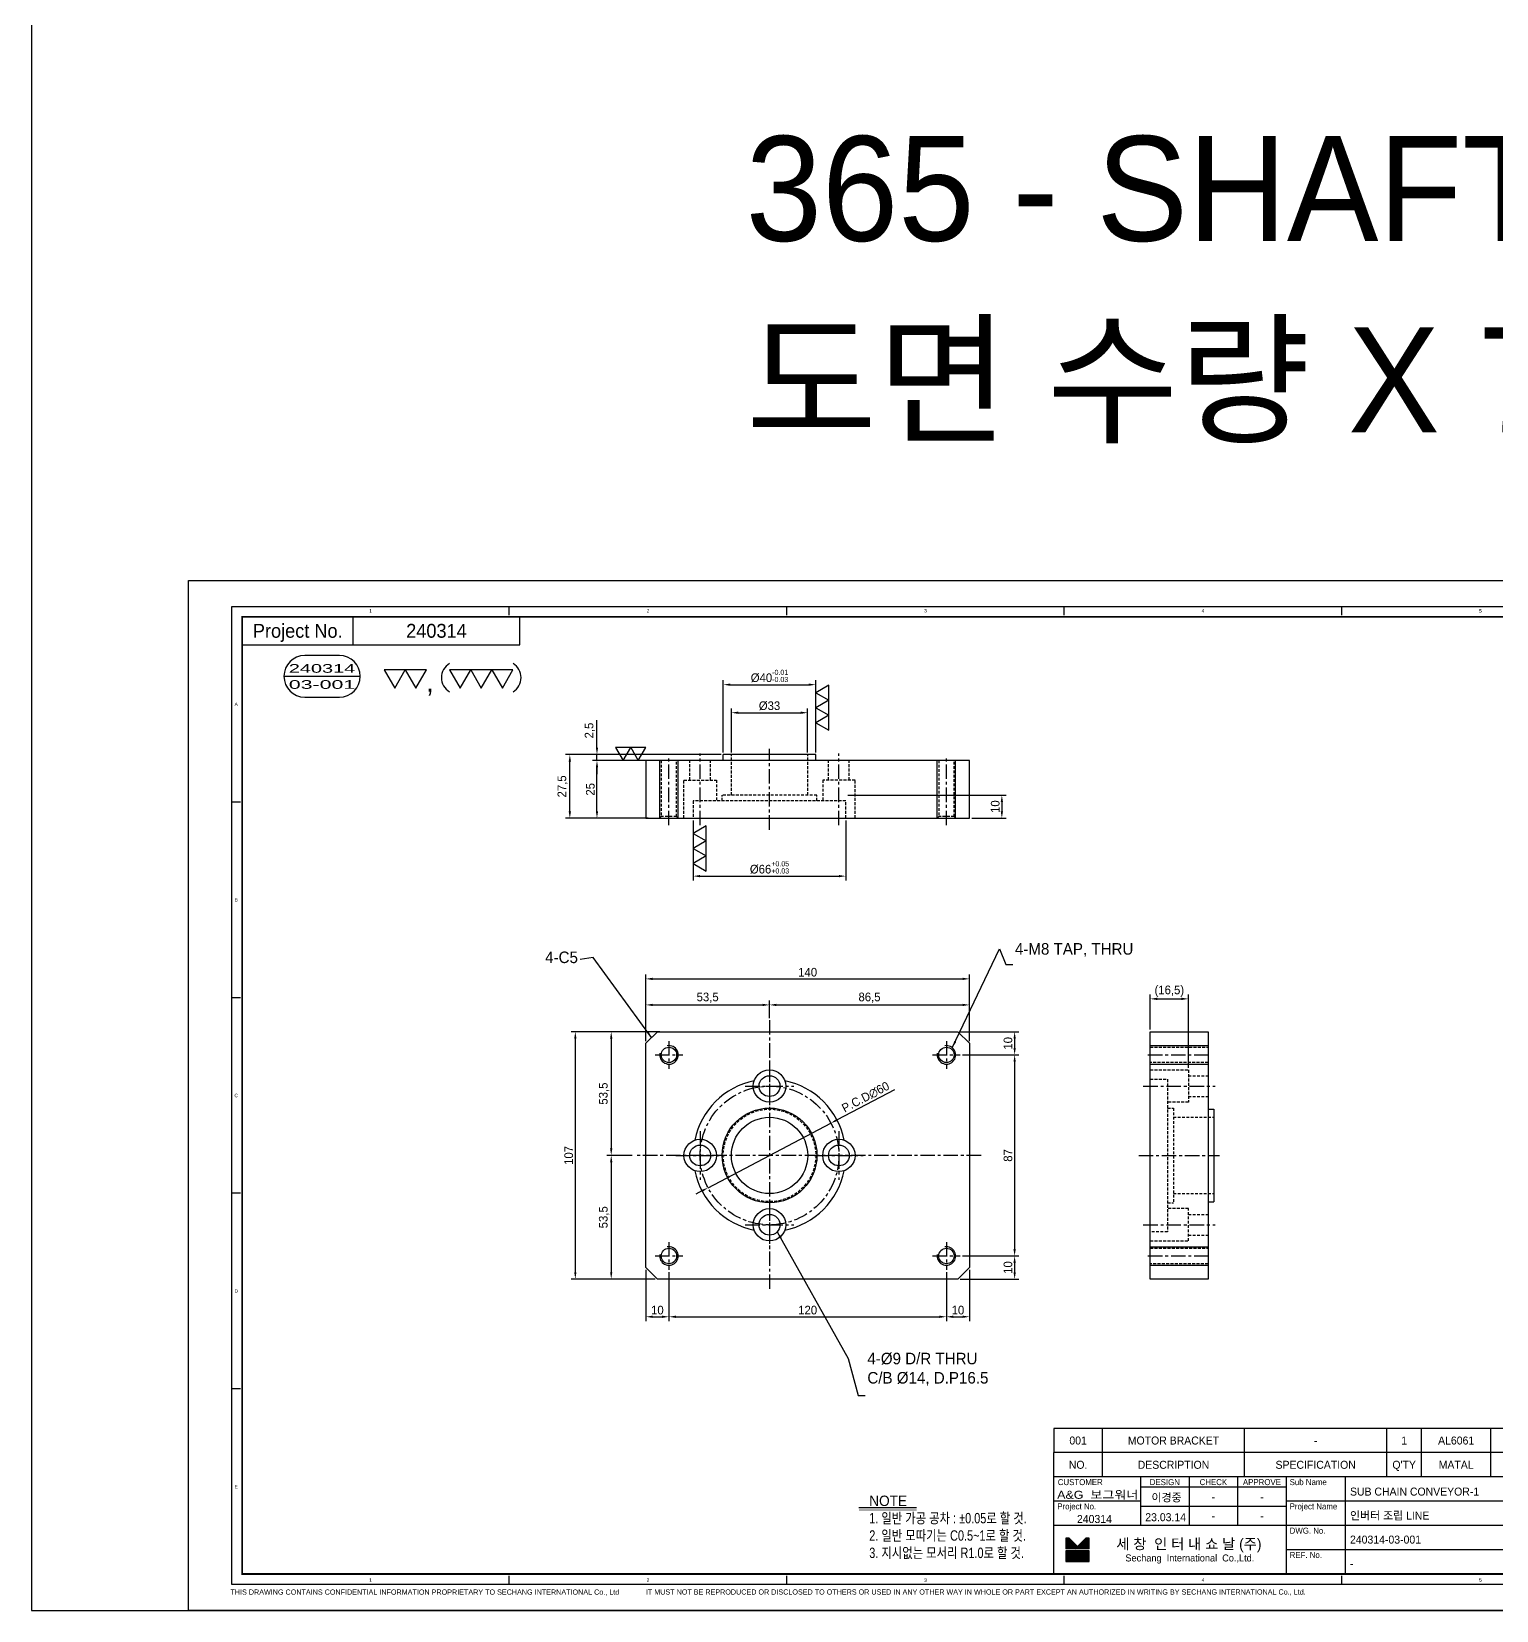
# Model space of a CAD drawing. Header units: inches. Extents: x 0 to 77285, y -118 to 40065.
# Drawn here: x 71277 to 71911, y 3988 to 4671 of the extents above; entities that cross this region are included whole.
import ezdxf
from ezdxf.enums import TextEntityAlignment as Align

# ---------------------------------------------------------------- set-up
doc = ezdxf.new("R2010")
doc.units = ezdxf.units.IN
doc.header["$LTSCALE"] = 5
doc.header["$MEASUREMENT"] = 0
for name, pattern in [('CENTER', [2, 1.25, -0.25, 0.25, -0.25]), ('HIDDEN', [0.375, 0.25, -0.125]), ('PHANTOM', [2.5, 1.25, -0.25, 0.25, -0.25, 0.25, -0.25])]:
    doc.linetypes.add(name, pattern=pattern)
for name, color, linetype in [('11', 1, 'CENTER'), ('22', 2, 'HIDDEN'), ('44', 4, 'Continuous'), ('55', 5, 'Continuous'), ('66', 6, 'PHANTOM'), ('77', 40, 'HIDDEN'), ('99', 181, 'Continuous'), ('A', 8, 'Continuous'), ('B', 123, 'Continuous'), ('D', 3, 'Continuous'), ('G', 231, 'Continuous'), ('T', 3, 'Continuous'), ('VV', 1, 'Continuous'), ('Y', 60, 'Continuous')]:
    doc.layers.add(name, color=color, linetype=linetype)
doc.layers.add('33', color=3, linetype='PHANTOM', lineweight=9)
doc.layers.add('88', color=35, linetype='Continuous', lineweight=5)
doc.styles.add('SCI', font='')
doc.styles.get('SCI').set_extended_font_data('Gulim')
doc.dimstyles.new('SCH', dxfattribs={"dimtxt": 2.5, "dimasz": 2, "dimexe": 1.25, "dimexo": 0.625, "dimtad": 1, "dimdec": 8, "dimtxsty": 'SCI', "dimcen": 2.5, "dimclrd": 4, "dimclre": 4, "dimclrt": 7, "dimadec": 8, "dimazin": 2, "dimtfac": 1, "dimtdec": 8, "dimtmove": 0, "dimatfit": 3, "dimfxl": 1, "dimarcsym": 0})

# ---------------------------------------------------------------- blocks, each defined once
blk = doc.blocks.new('J2')
for p, q in [((0, 2.25), (-2.6, 2.25)), ((-2.6, 2.25), (-1.3, 0)), ((-1.3, 0), (0, 2.25)), ((2.6, 2.25), (0, 2.25)), ((0, 2.25), (1.3, 0)), ((1.3, 0), (2.6, 2.25))]:
    blk.add_line(p, q)
blk = doc.blocks.new('J3')
for p, q in [((-3.9, 2.25), (-2.6, 0)), ((-1.3, 2.25), (-3.9, 2.25)), ((-2.6, 0), (-1.3, 2.25)), ((-1.3, 2.25), (0, 0)), ((1.3, 2.25), (-1.3, 2.25)), ((0, 0), (1.3, 2.25)), ((1.3, 2.25), (2.6, 0)), ((3.9, 2.25), (1.3, 2.25)), ((2.6, 0), (3.9, 2.25))]:
    blk.add_line(p, q)
blk = doc.blocks.new('A$C645fd8c3')
at = {"linetype": 'Continuous'}
h = blk.add_hatch(dxfattribs=at)
h.set_pattern_fill('ANSI31', color=5, scale=0.563055, style=0)
h.set_pattern_definition([(45, (-482.600826, -378.99261), (-0.04976753, 0.04976753), [])])
h.paths.add_polyline_path([(259.73, -279.27), (259.73, -276.17), (258.74, -276.17), (256.35, -278.56), (253.96, -276.17), (252.97, -276.17), (252.97, -279.27)])
h.paths.add_polyline_path([(252.97, -279.83), (252.97, -282.93), (259.73, -282.93), (259.73, -279.83)])
at = {"color": 2}
for p, q in [((12.5, -289.5), (12.5, -7.5)), ((12.5, -7.5), (412.5, -7.5)), ((92.5, -10), (92.5, -7.5)), ((172.5, -10), (172.5, -7.5)), ((252.5, -10), (252.5, -7.5)), ((332.5, -10), (332.5, -7.5)), ((412.5, -7.5), (412.5, -289.5)), ((15, -63.9), (12.5, -63.9)), ((412.5, -63.9), (410, -63.9)), ((15, -120.3), (12.5, -120.3)), ((412.5, -120.3), (410, -120.3)), ((15, -176.7), (12.5, -176.7)), ((412.5, -176.7), (410, -176.7)), ((15, -233.1), (12.5, -233.1)), ((412.5, -233.1), (410, -233.1)), ((412.5, -289.5), (12.5, -289.5)), ((92.5, -289.5), (92.5, -287)), ((172.5, -289.5), (172.5, -287)), ((252.5, -289.5), (252.5, -287)), ((332.5, -289.5), (332.5, -287))]:
    blk.add_line(p, q, dxfattribs=at)
at = {"color": 40}
for p, q in [((47.5, -18.5), (47.5, -10.5)), ((95.5, -18.5), (95.5, -10.5))]:
    blk.add_line(p, q, dxfattribs=at)
at = {"color": 7, "linetype": 'Continuous'}
blk.add_line((27.52, -27.62), (49.52, -27.62), dxfattribs=at)
for p, q in [((409.5, -244.5), (249.5, -244.5)), ((249.5, -244.5), (249.5, -251.5)), ((249.5, -286.5), (249.5, -251.5)), ((409.5, -251.5), (249.5, -251.5)), ((409.5, -258.5), (249.5, -258.5)), ((316.5, -258.5), (316.5, -286.5)), ((316.5, -261.5), (274.5, -261.5)), ((316.5, -267), (274.5, -267)), ((415.59, -275.4), (419.2, -275.4))]:
    blk.add_line(p, q)
at = {"color": 3}
for p, q in [((263.5, -251.5), (263.5, -244.5)), ((304.5, -251.5), (304.5, -244.5)), ((345.5, -251.5), (345.5, -244.5)), ((355.5, -251.5), (355.5, -244.5)), ((375.5, -251.5), (375.5, -244.5)), ((263.5, -258.5), (263.5, -251.5)), ((304.5, -258.5), (304.5, -251.5)), ((345.5, -258.5), (345.5, -251.5)), ((355.5, -258.5), (355.5, -251.5)), ((375.5, -258.5), (375.5, -251.5)), ((274.5, -258.5), (274.5, -272.5)), ((288.5, -258.5), (288.5, -272.5)), ((302.5, -258.5), (302.5, -272.5)), ((333.5, -258.5), (333.5, -286.5)), ((274.5, -265.5), (249.5, -265.5)), ((409.58, -265.5), (316.5, -265.5)), ((409.5, -272.5), (249.5, -272.5)), ((409.58, -279.5), (316.5, -279.5))]:
    blk.add_line(p, q, dxfattribs=at)
at = {"color": 5, "linetype": 'Continuous'}
for p, q in [((252.97, -276.17), (252.97, -279.27)), ((253.96, -276.17), (252.97, -276.17)), ((253.96, -276.17), (256.35, -278.56)), ((258.74, -276.17), (256.35, -278.56)), ((259.73, -276.17), (258.74, -276.17)), ((259.73, -279.27), (259.73, -276.17)), ((259.73, -279.27), (252.97, -279.27)), ((252.97, -279.83), (252.97, -282.93)), ((259.73, -279.83), (252.97, -279.83)), ((259.73, -282.93), (259.73, -279.83)), ((252.97, -282.93), (259.73, -282.93))]:
    blk.add_line(p, q, dxfattribs=at)
at = {"color": 40, "const_width": 0.5}
blk.add_lwpolyline([(15.5, -286.5), (15.5, -10.5), (409.5, -10.5), (409.5, -286.5)], close=True, dxfattribs=at)
at = {"color": 40}
blk.add_lwpolyline([(15.5, -18.5), (95.5, -18.5)], dxfattribs=at)
blk.add_lwpolyline([(33.52, -21.62, 1), (33.52, -33.62), (43.52, -33.62, 1), (43.52, -21.62)], format="xyb", close=True)
at = {"const_width": 0.257}
blk.add_lwpolyline([(193.31, -268.04), (209.91, -268.04)], dxfattribs=at)
at = {"color": 3}
blk.add_lwpolyline([(193.31, -267.35), (209.91, -267.35)], dxfattribs=at)
for centre, start, end in [((77.61, -27.99), 120, 240), ((91.22, -27.99), 300, 60)]:
    blk.add_arc(centre, 4.69, start, end)
at = {"layer": '11'}
blk.add_line((415.59, -276.4), (419.2, -276.4), dxfattribs=at)
at = {"layer": '22'}
blk.add_line((415.59, -277.4), (419.2, -277.4), dxfattribs=at)
at = {"layer": '33'}
blk.add_line((415.59, -278.4), (419.2, -278.4), dxfattribs=at)
at = {"layer": '44'}
blk.add_line((415.59, -279.4), (419.2, -279.4), dxfattribs=at)
at = {"layer": '55'}
blk.add_line((415.59, -280.4), (419.2, -280.4), dxfattribs=at)
at = {"layer": '66'}
blk.add_line((415.59, -281.4), (419.2, -281.4), dxfattribs=at)
at = {"layer": '77'}
blk.add_line((415.59, -282.4), (419.2, -282.4), dxfattribs=at)
at = {"layer": '88'}
blk.add_line((415.59, -283.4), (419.2, -283.4), dxfattribs=at)
at = {"layer": '99'}
blk.add_line((415.59, -284.4), (419.2, -284.4), dxfattribs=at)
at = {"layer": 'A'}
blk.add_line((415.59, -285.4), (419.2, -285.4), dxfattribs=at)
at = {"layer": 'B'}
blk.add_line((415.59, -286.4), (419.2, -286.4), dxfattribs=at)
at = {"layer": 'D'}
blk.add_line((415.59, -287.4), (419.2, -287.4), dxfattribs=at)
at = {"layer": 'Defpoints', "color": 1}
blk.add_lwpolyline([(0, -297), (0, 0), (420, 0), (420, -297)], close=True, dxfattribs=at)
at = {"layer": 'G'}
blk.add_line((415.59, -288.4), (419.2, -288.4), dxfattribs=at)
at = {"layer": 'T'}
for p, q in [((394.5, -272.5), (394.5, -286.5)), ((415.59, -289.4), (419.2, -289.4))]:
    blk.add_line(p, q, dxfattribs=at)
at = {"layer": 'VV'}
blk.add_line((415.59, -291.4), (419.2, -291.4), dxfattribs=at)
at = {"layer": 'Y'}
blk.add_line((415.59, -290.4), (419.2, -290.4), dxfattribs=at)
at = {"xscale": 2.34375, "yscale": 2.34375, "zscale": 2.34375}
for name, p in [('J2', (62.5, -31.03)), ('J3', (84.42, -31.03))]:
    blk.add_blockref(name, p, dxfattribs=at)
at = {"color": 2, "style": 'SCI'}
for s, p in [('1', (52.5, -8.75)), ('2', (132.5, -8.75)), ('3', (212.5, -8.75)), ('4', (292.5, -8.75)), ('5', (372.5, -8.75)), ('A', (13.75, -35.7)), ('A', (411.25, -35.7)), ('B', (13.75, -92.1)), ('B', (411.25, -92.1)), ('C', (13.75, -148.5)), ('C', (411.25, -148.5)), ('D', (13.75, -204.9)), ('D', (411.25, -204.9)), ('E', (13.75, -261.3)), ('E', (411.25, -261.3)), ('E', (411.25, -261.3)), ('1', (52.5, -288.25)), ('2', (132.5, -288.25)), ('3', (212.5, -288.25)), ('4', (292.5, -288.25)), ('5', (372.5, -288.25))]:
    blk.add_text(s, height=1, dxfattribs=at).set_placement(p, align=Align.MIDDLE_CENTER)
at = {"style": 'SCI'}
for s, height, p in [('Project No.', 4, (31.5, -14.5)), (',', 5.86, (69.61, -29.14)), ('NO.', 2.308, (256.5, -255)), ('DESCRIPTION', 2.3077, (284, -255)), ('SPECIFICATION', 2.3077, (325, -255)), ("Q'TY", 2.308, (350.5, -255)), ('MATAL', 2.308, (365.5, -255)), ('REMAPK', 2.308, (392.5, -255)), ('DESIGN', 1.731, (281.5, -260)), ('CHECK', 1.731, (295.5, -260)), ('APPROVE', 1.731, (309.5, -260)), ('이경중', 2.308, (282, -264.44)), ('-', 2.31, (295.5, -264.25)), ('-', 2.31, (309.5, -264.25)), ('세 창  인 터 내 쇼 날 (주)', 3.0296, (288.44, -277.82)), ('0', 0.6, (414.6, -275.37)), ('Sechang  International  Co.,Ltd.', 2.0198, (288.72, -281.87))]:
    blk.add_text(s, height=height, dxfattribs=at).set_placement(p, align=Align.MIDDLE_CENTER)
for s, height, p in [('CUSTOMER', 1.731, (250.65, -260)), ('Sub Name', 1.731, (317.5, -260)), ('Project No.', 1.7308, (250.5, -267)), ('Project Name', 1.7308, (317.5, -267)), ('DWG. No.', 1.731, (317.5, -274)), ('SCALE', 1.731, (395.5, -274)), ('REF. No.', 1.731, (317.5, -281)), ('REV.', 1.731, (395.5, -281))]:
    blk.add_text(s, height=height, dxfattribs=at).set_placement(p, align=Align.MIDDLE_LEFT)
at = {"color": 40, "style": 'SCI'}
for s, height, p in [('-', 2.31, (295.5, -269.75)), ('-', 2.31, (309.5, -269.75)), ('1/', 2.308, (400.15, -277.29))]:
    blk.add_text(s, height=height, dxfattribs=at).set_placement(p, align=Align.MIDDLE_CENTER)
at = {"color": 3, "linetype": 'Continuous', "style": 'SCI'}
for s, p in [('THIS DRAWING CONTAINS CONFIDENTIAL INFORMATION PROPRIETARY TO SECHANG INTERNATIONAL Co., Ltd  ', (12.11, -292.46)), ('IT MUST NOT BE REPRODUCED OR DISCLOSED TO OTHERS OR USED IN ANY OTHER WAY IN WHOLE OR PART EXCEPT AN AUTHORIZED IN WRITING BY SECHANG INTERNATIONAL Co., Ltd.', (131.88, -292.43))]:
    blk.add_text(s, height=1.5, dxfattribs=at).set_placement(p)
at = {"color": 2, "style": 'SCI'}
blk.add_text('A3', height=3, dxfattribs=at).set_placement((419.05, -296.11), align=Align.BOTTOM_RIGHT)
at = {"color": 40, "insert": (196.28, -263.89), "char_height": 3, "attachment_point": 1, "style": 'SCI'}
blk.add_mtext_dynamic_manual_height_columns('NOTE{\\W0.8;\\P1. 일반 가공 공차 : %%P0.05로 할 것.\\P2. 일반 모따기는 C0.5~1로 할 것.\\P3. 지시없는 모서리 R1.0로 할 것.}', width=205.982, gutter_width=1.29, heights=[0], dxfattribs=at)
at = {"layer": '11', "style": 'SCI'}
blk.add_text('11', height=0.6, dxfattribs=at).set_placement((414.6, -276.37), align=Align.MIDDLE_CENTER)
at = {"layer": '22', "style": 'SCI'}
blk.add_text('22', height=0.6, dxfattribs=at).set_placement((414.6, -277.37), align=Align.MIDDLE_CENTER)
at = {"layer": '33', "style": 'SCI'}
blk.add_text('33', height=0.6, dxfattribs=at).set_placement((414.6, -278.37), align=Align.MIDDLE_CENTER)
at = {"layer": '44', "style": 'SCI'}
blk.add_text('44', height=0.6, dxfattribs=at).set_placement((414.6, -279.37), align=Align.MIDDLE_CENTER)
at = {"layer": '55', "style": 'SCI'}
blk.add_text('55', height=0.6, dxfattribs=at).set_placement((414.6, -280.37), align=Align.MIDDLE_CENTER)
at = {"layer": '66', "style": 'SCI'}
blk.add_text('66', height=0.6, dxfattribs=at).set_placement((414.6, -281.37), align=Align.MIDDLE_CENTER)
at = {"layer": '77', "style": 'SCI'}
blk.add_text('77', height=0.6, dxfattribs=at).set_placement((414.6, -282.37), align=Align.MIDDLE_CENTER)
at = {"layer": '88', "style": 'SCI'}
blk.add_text('88', height=0.6, dxfattribs=at).set_placement((414.6, -283.37), align=Align.MIDDLE_CENTER)
at = {"layer": '99', "style": 'SCI'}
blk.add_text('99', height=0.6, dxfattribs=at).set_placement((414.6, -284.37), align=Align.MIDDLE_CENTER)
at = {"layer": 'A', "style": 'SCI'}
blk.add_text('A', height=0.6, dxfattribs=at).set_placement((414.6, -285.37), align=Align.MIDDLE_CENTER)
at = {"layer": 'B', "style": 'SCI'}
blk.add_text('B', height=0.6, dxfattribs=at).set_placement((414.6, -286.37), align=Align.MIDDLE_CENTER)
at = {"layer": 'D', "style": 'SCI'}
blk.add_text('D', height=0.6, dxfattribs=at).set_placement((414.6, -287.37), align=Align.MIDDLE_CENTER)
at = {"layer": 'G', "style": 'SCI'}
blk.add_text('G', height=0.6, dxfattribs=at).set_placement((414.6, -288.37), align=Align.MIDDLE_CENTER)
at = {"layer": 'T', "style": 'SCI'}
blk.add_text('T', height=0.6, dxfattribs=at).set_placement((414.6, -289.37), align=Align.MIDDLE_CENTER)
at = {"layer": 'VV', "style": 'SCI'}
blk.add_text('V', height=0.6, dxfattribs=at).set_placement((414.6, -291.37), align=Align.MIDDLE_CENTER)
at = {"layer": 'Y', "style": 'SCI'}
blk.add_text('Y', height=0.6, dxfattribs=at).set_placement((414.6, -290.37), align=Align.MIDDLE_CENTER)
blk = doc.blocks.new('A$C60B61E16')
for p, q in [((-53.5, 81.5), (-48.5, 86.5)), ((-48.5, 86.5), (48.5, 86.5)), ((48.5, 86.5), (53.5, 81.5)), ((-53.5, -48.5), (-53.5, 81.5)), ((53.5, 81.5), (53.5, -48.5)), ((-48.5, -53.5), (-53.5, -48.5)), ((48.5, -53.5), (-48.5, -53.5)), ((53.5, -48.5), (48.5, -53.5))]:
    blk.add_line(p, q)
for centre, radius in [((-43.5, 76.5), 3.32), ((43.5, 76.5), 3.32), ((0, 30), 7), ((0, 30), 4.5), ((0, 0), 20.5), ((0, 0), 16.5), ((-30, 0), 7), ((30, 0), 7), ((-30, 0), 4.5), ((30, 0), 4.5), ((0, -30), 7), ((0, -30), 4.5), ((-43.5, -43.5), 3.32), ((43.5, -43.5), 3.32)]:
    blk.add_circle(centre, radius)
for start, end in [(101.53636, 168.46364), (11.53636, 78.46364), (191.53636, 258.46364), (281.53636, 348.46364)]:
    blk.add_arc((0, 0), 33, start, end)
at = {"layer": '11'}
for p, q in [((0, 91.5), (0, -58.5)), ((-43.5, 70.5), (-43.5, 82.5)), ((43.5, 70.5), (43.5, 82.5)), ((-49.5, 76.5), (-37.5, 76.5)), ((37.5, 76.5), (49.5, 76.5)), ((0, 19.5), (0, 40.5)), ((-10.5, 30), (10.5, 30)), ((-30, -10.5), (-30, 10.5)), ((30, -10.5), (30, 10.5)), ((-58.5, 0), (58.5, 0)), ((-40.5, 0), (-19.5, 0)), ((19.5, 0), (40.5, 0)), ((0, -40.5), (0, -19.5)), ((-10.5, -30), (10.5, -30)), ((-43.5, -49.5), (-43.5, -37.5)), ((43.5, -49.5), (43.5, -37.5)), ((-49.5, -43.5), (-37.5, -43.5)), ((37.5, -43.5), (49.5, -43.5))]:
    blk.add_line(p, q, dxfattribs=at)
blk.add_circle((0, 0), 30, dxfattribs=at)
at = {"layer": '22'}
blk.add_circle((0, 0), 20, dxfattribs=at)
at = {"layer": 'T'}
for centre in [(-43.5, 76.5), (43.5, 76.5), (-43.5, -43.5), (43.5, -43.5)]:
    blk.add_arc(centre, 4, 260.00825, 189.9928, dxfattribs=at)
blk = doc.blocks.new('A$C0C0A28F9')
for p, q in [((-20.000023, 25), (-20.000023, 27.5)), ((-20.000023, 27.5), (19.999993, 27.5)), ((19.999993, 25), (19.999993, 27.5)), ((-53.5, 25), (53.5, 25)), ((-53.5, 0), (-53.5, 25)), ((53.5, 25), (53.5, 0)), ((53.5, 0), (-53.5, 0))]:
    blk.add_line(p, q)
at = {"layer": '11'}
for p, q in [((-30, -3), (-30, 28)), ((0, -5), (0, 30)), ((30, -3), (30, 28)), ((-43.5, -1), (-43.5, 26)), ((43.5, -1), (43.5, 26))]:
    blk.add_line(p, q, dxfattribs=at)
at = {"layer": '22'}
for p, q in [((-16.5, 10), (-16.5, 27.5)), ((16.5, 10), (16.5, 27.5)), ((-46.8235, 0), (-46.8235, 25)), ((-40.1765, 25), (-40.1765, 0)), ((-34.5, 16.5), (-34.5, 25)), ((-25.5, 16.5), (-25.5, 25)), ((25.5, 16.5), (25.5, 25)), ((34.5, 16.5), (34.5, 25)), ((40.1765, 0), (40.1765, 25)), ((46.8235, 25), (46.8235, 0)), ((-37, 0), (-37, 16.5)), ((-37, 16.5), (-23, 16.5)), ((-23, 16.5), (-23, 7.5)), ((37, 16.5), (23, 16.5)), ((23, 16.5), (23, 7.5)), ((37, 0), (37, 16.5)), ((-33, 0), (-33, 7.5)), ((-33, 7.5), (33, 7.5)), ((-20.5, 7.5), (-20.5, 10)), ((-20.5, 10), (20.5, 10)), ((20.5, 7.5), (20.5, 10)), ((33, 7.5), (33, 0))]:
    blk.add_line(p, q, dxfattribs=at)
at = {"layer": 'T'}
for p, q in [((-47.5, 0), (-47.5, 25)), ((-39.5, 0), (-39.5, 25)), ((39.5, 0), (39.5, 25)), ((47.5, 0), (47.5, 25))]:
    blk.add_line(p, q, dxfattribs=at)
blk = doc.blocks.new('*D1279')
at = {"color": 4, "lineweight": -2, "transparency": 16777216}
for p, q in [((71542.72, 4234.28), (71542.72, 4263.09)), ((71682.72, 4234.28), (71682.72, 4263.09)), ((71545.72, 4261.21), (71679.72, 4261.21))]:
    blk.add_line(p, q, dxfattribs=at)
at = {"color": 4, "transparency": 16777216}
for points in [[(71545.72, 4261.71), (71545.72, 4260.71), (71542.72, 4261.21)], [(71679.72, 4261.71), (71679.72, 4260.71), (71682.72, 4261.21)]]:
    blk.add_solid(points, dxfattribs=at)
at = {"layer": 'Defpoints', "color": 0, "transparency": 16777216}
for p in [(71682.72, 4261.21), (71542.72, 4233.34), (71682.72, 4233.34)]:
    blk.add_point(p, dxfattribs=at)
at = {"color": 7, "transparency": 16777216, "insert": (71612.72, 4264.08), "char_height": 3.75, "attachment_point": 5, "style": 'SCI'}
blk.add_mtext('140', dxfattribs=at)
blk = doc.blocks.new('*D1280')
at = {"color": 4, "lineweight": -2, "transparency": 16777216}
for p, q in [((71542.72, 4234.28), (71542.72, 4251.83)), ((71545.72, 4249.95), (71593.22, 4249.95)), ((71596.22, 4244.28), (71596.22, 4251.83))]:
    blk.add_line(p, q, dxfattribs=at)
at = {"color": 4, "transparency": 16777216}
for points in [[(71545.72, 4250.45), (71545.72, 4249.45), (71542.72, 4249.95)], [(71593.22, 4250.45), (71593.22, 4249.45), (71596.22, 4249.95)]]:
    blk.add_solid(points, dxfattribs=at)
at = {"layer": 'Defpoints', "color": 0, "transparency": 16777216}
for p in [(71596.22, 4249.95), (71596.22, 4243.34), (71542.72, 4233.34)]:
    blk.add_point(p, dxfattribs=at)
at = {"color": 7, "transparency": 16777216, "insert": (71569.47, 4253.05), "char_height": 3.75, "attachment_point": 5, "style": 'SCI'}
blk.add_mtext('53,5', dxfattribs=at)
blk = doc.blocks.new('*D1281')
at = {"color": 4, "lineweight": -2, "transparency": 16777216}
for p, q in [((71596.22, 4244.28), (71596.22, 4251.83)), ((71599.22, 4249.95), (71679.72, 4249.95)), ((71682.72, 4234.28), (71682.72, 4251.83))]:
    blk.add_line(p, q, dxfattribs=at)
at = {"color": 4, "transparency": 16777216}
for points in [[(71599.22, 4250.45), (71599.22, 4249.45), (71596.22, 4249.95)], [(71679.72, 4250.45), (71679.72, 4249.45), (71682.72, 4249.95)]]:
    blk.add_solid(points, dxfattribs=at)
at = {"layer": 'Defpoints', "color": 0, "transparency": 16777216}
for p in [(71682.72, 4249.95), (71596.22, 4243.34), (71682.72, 4233.34)]:
    blk.add_point(p, dxfattribs=at)
at = {"color": 7, "transparency": 16777216, "insert": (71639.47, 4253.05), "char_height": 3.75, "attachment_point": 5, "style": 'SCI'}
blk.add_mtext('86,5', dxfattribs=at)
blk = doc.blocks.new('*D1282')
at = {"color": 4, "lineweight": -2, "transparency": 16777216}
for p, q in [((71546.78, 4238.34), (71525.88, 4238.34)), ((71527.76, 4235.34), (71527.76, 4187.84)), ((71536.78, 4184.84), (71525.88, 4184.84))]:
    blk.add_line(p, q, dxfattribs=at)
at = {"color": 4, "transparency": 16777216}
for points in [[(71527.26, 4235.34), (71528.26, 4235.34), (71527.76, 4238.34)], [(71527.26, 4187.84), (71528.26, 4187.84), (71527.76, 4184.84)]]:
    blk.add_solid(points, dxfattribs=at)
at = {"layer": 'Defpoints', "color": 0, "transparency": 16777216}
for p in [(71547.72, 4238.34), (71527.76, 4184.84), (71537.72, 4184.84)]:
    blk.add_point(p, dxfattribs=at)
at = {"color": 7, "transparency": 16777216, "insert": (71524.67, 4211.59), "char_height": 3.75, "attachment_point": 5, "rotation": 90, "style": 'SCI'}
blk.add_mtext('53,5', dxfattribs=at)
blk = doc.blocks.new('*D1283')
at = {"color": 4, "lineweight": -2, "transparency": 16777216}
for p, q in [((71536.78, 4184.84), (71525.88, 4184.84)), ((71527.76, 4181.84), (71527.76, 4134.34)), ((71546.78, 4131.34), (71525.88, 4131.34))]:
    blk.add_line(p, q, dxfattribs=at)
at = {"color": 4, "transparency": 16777216}
for points in [[(71527.26, 4181.84), (71528.26, 4181.84), (71527.76, 4184.84)], [(71527.26, 4134.34), (71528.26, 4134.34), (71527.76, 4131.34)]]:
    blk.add_solid(points, dxfattribs=at)
at = {"layer": 'Defpoints', "color": 0, "transparency": 16777216}
for p in [(71537.72, 4184.84), (71527.76, 4131.34), (71547.72, 4131.34)]:
    blk.add_point(p, dxfattribs=at)
at = {"color": 7, "transparency": 16777216, "insert": (71524.67, 4158.09), "char_height": 3.75, "attachment_point": 5, "rotation": 90, "style": 'SCI'}
blk.add_mtext('53,5', dxfattribs=at)
blk = doc.blocks.new('*D1284')
at = {"color": 4, "lineweight": -2, "transparency": 16777216}
for p, q in [((71548.78, 4238.34), (71510.37, 4238.34)), ((71512.24, 4235.34), (71512.24, 4134.34)), ((71546.78, 4131.34), (71510.37, 4131.34))]:
    blk.add_line(p, q, dxfattribs=at)
at = {"color": 4, "transparency": 16777216}
for points in [[(71511.74, 4235.34), (71512.74, 4235.34), (71512.24, 4238.34)], [(71511.74, 4134.34), (71512.74, 4134.34), (71512.24, 4131.34)]]:
    blk.add_solid(points, dxfattribs=at)
at = {"layer": 'Defpoints', "color": 0, "transparency": 16777216}
for p in [(71549.72, 4238.34), (71512.24, 4131.34), (71547.72, 4131.34)]:
    blk.add_point(p, dxfattribs=at)
at = {"color": 7, "transparency": 16777216, "insert": (71509.38, 4184.84), "char_height": 3.75, "attachment_point": 5, "rotation": 90, "style": 'SCI'}
blk.add_mtext('107', dxfattribs=at)
blk = doc.blocks.new('*D1285')
at = {"color": 4, "lineweight": -2, "transparency": 16777216}
for p, q in [((71678.66, 4238.34), (71704.1, 4238.34)), ((71702.23, 4235.34), (71702.23, 4231.34)), ((71679.66, 4228.34), (71704.1, 4228.34))]:
    blk.add_line(p, q, dxfattribs=at)
at = {"color": 4, "transparency": 16777216}
for points in [[(71701.73, 4235.34), (71702.73, 4235.34), (71702.23, 4238.34)], [(71701.73, 4231.34), (71702.73, 4231.34), (71702.23, 4228.34)]]:
    blk.add_solid(points, dxfattribs=at)
at = {"layer": 'Defpoints', "color": 0, "transparency": 16777216}
for p in [(71677.72, 4238.34), (71678.72, 4228.34), (71702.23, 4228.34)]:
    blk.add_point(p, dxfattribs=at)
at = {"color": 7, "transparency": 16777216, "insert": (71699.36, 4233.34), "char_height": 3.75, "attachment_point": 5, "rotation": 90, "style": 'SCI'}
blk.add_mtext('10', dxfattribs=at)
blk = doc.blocks.new('*D1286')
at = {"color": 4, "lineweight": -2, "transparency": 16777216}
for p, q in [((71679.66, 4228.34), (71704.1, 4228.34)), ((71702.23, 4225.34), (71702.23, 4144.34)), ((71679.66, 4141.34), (71704.1, 4141.34))]:
    blk.add_line(p, q, dxfattribs=at)
at = {"color": 4, "transparency": 16777216}
for points in [[(71701.73, 4225.34), (71702.73, 4225.34), (71702.23, 4228.34)], [(71701.73, 4144.34), (71702.73, 4144.34), (71702.23, 4141.34)]]:
    blk.add_solid(points, dxfattribs=at)
at = {"layer": 'Defpoints', "color": 0, "transparency": 16777216}
for p in [(71678.72, 4228.34), (71678.72, 4141.34), (71702.23, 4141.34)]:
    blk.add_point(p, dxfattribs=at)
at = {"color": 7, "transparency": 16777216, "insert": (71699.36, 4184.84), "char_height": 3.75, "attachment_point": 5, "rotation": 90, "style": 'SCI'}
blk.add_mtext('87', dxfattribs=at)
blk = doc.blocks.new('*D1287')
at = {"color": 4, "lineweight": -2, "transparency": 16777216}
for p, q in [((71679.66, 4141.34), (71704.1, 4141.34)), ((71702.23, 4138.34), (71702.23, 4134.34)), ((71678.66, 4131.34), (71704.1, 4131.34))]:
    blk.add_line(p, q, dxfattribs=at)
at = {"color": 4, "transparency": 16777216}
for points in [[(71701.73, 4138.34), (71702.73, 4138.34), (71702.23, 4141.34)], [(71701.73, 4134.34), (71702.73, 4134.34), (71702.23, 4131.34)]]:
    blk.add_solid(points, dxfattribs=at)
at = {"layer": 'Defpoints', "color": 0, "transparency": 16777216}
for p in [(71678.72, 4141.34), (71677.72, 4131.34), (71702.23, 4131.34)]:
    blk.add_point(p, dxfattribs=at)
at = {"color": 7, "transparency": 16777216, "insert": (71699.36, 4136.34), "char_height": 3.75, "attachment_point": 5, "rotation": 90, "style": 'SCI'}
blk.add_mtext('10', dxfattribs=at)
blk = doc.blocks.new('*D1288')
at = {"color": 4, "lineweight": -2, "transparency": 16777216}
for p, q in [((71542.72, 4135.4), (71542.72, 4113.18)), ((71552.72, 4134.4), (71552.72, 4113.18)), ((71545.72, 4115.05), (71549.72, 4115.05))]:
    blk.add_line(p, q, dxfattribs=at)
at = {"color": 4, "transparency": 16777216}
for points in [[(71545.72, 4115.55), (71545.72, 4114.55), (71542.72, 4115.05)], [(71549.72, 4115.55), (71549.72, 4114.55), (71552.72, 4115.05)]]:
    blk.add_solid(points, dxfattribs=at)
at = {"layer": 'Defpoints', "color": 0, "transparency": 16777216}
for p in [(71542.72, 4136.34), (71552.72, 4135.34), (71552.72, 4115.05)]:
    blk.add_point(p, dxfattribs=at)
at = {"color": 7, "transparency": 16777216, "insert": (71547.72, 4117.92), "char_height": 3.75, "attachment_point": 5, "style": 'SCI'}
blk.add_mtext('10', dxfattribs=at)
blk = doc.blocks.new('*D1289')
at = {"color": 4, "lineweight": -2, "transparency": 16777216}
for p, q in [((71552.72, 4134.4), (71552.72, 4113.18)), ((71672.72, 4134.4), (71672.72, 4113.18)), ((71555.72, 4115.05), (71669.72, 4115.05))]:
    blk.add_line(p, q, dxfattribs=at)
at = {"color": 4, "transparency": 16777216}
for points in [[(71555.72, 4115.55), (71555.72, 4114.55), (71552.72, 4115.05)], [(71669.72, 4115.55), (71669.72, 4114.55), (71672.72, 4115.05)]]:
    blk.add_solid(points, dxfattribs=at)
at = {"layer": 'Defpoints', "color": 0, "transparency": 16777216}
for p in [(71552.72, 4135.34), (71672.72, 4135.34), (71672.72, 4115.05)]:
    blk.add_point(p, dxfattribs=at)
at = {"color": 7, "transparency": 16777216, "insert": (71612.72, 4117.92), "char_height": 3.75, "attachment_point": 5, "style": 'SCI'}
blk.add_mtext('120', dxfattribs=at)
blk = doc.blocks.new('*D1290')
at = {"color": 4, "lineweight": -2, "transparency": 16777216}
for p, q in [((71672.72, 4134.4), (71672.72, 4113.18)), ((71682.72, 4135.4), (71682.72, 4113.18)), ((71675.72, 4115.05), (71679.72, 4115.05))]:
    blk.add_line(p, q, dxfattribs=at)
at = {"color": 4, "transparency": 16777216}
for points in [[(71675.72, 4115.55), (71675.72, 4114.55), (71672.72, 4115.05)], [(71679.72, 4115.55), (71679.72, 4114.55), (71682.72, 4115.05)]]:
    blk.add_solid(points, dxfattribs=at)
at = {"layer": 'Defpoints', "color": 0, "transparency": 16777216}
for p in [(71672.72, 4135.34), (71682.72, 4136.34), (71682.72, 4115.05)]:
    blk.add_point(p, dxfattribs=at)
at = {"color": 7, "transparency": 16777216, "insert": (71677.72, 4117.92), "char_height": 3.75, "attachment_point": 5, "style": 'SCI'}
blk.add_mtext('10', dxfattribs=at)
blk = doc.blocks.new('*D1291')
at = {"color": 4, "lineweight": -2, "transparency": 16777216}
for p, q in [((71650.24, 4213.26), (71625.43, 4200.21)), ((71569.67, 4170.87), (71622.77, 4198.81)), ((71567.02, 4169.47), (71564.36, 4168.08))]:
    blk.add_line(p, q, dxfattribs=at)
at = {"color": 4, "transparency": 16777216}
for points in [[(71625.19, 4200.65), (71625.66, 4199.76), (71622.77, 4198.81)], [(71566.79, 4169.91), (71567.25, 4169.03), (71569.67, 4170.87)]]:
    blk.add_solid(points, dxfattribs=at)
at = {"layer": 'Defpoints', "color": 0, "transparency": 16777216}
for p in [(71622.77, 4198.81), (71569.67, 4170.87)]:
    blk.add_point(p, dxfattribs=at)
at = {"color": 7, "transparency": 16777216, "insert": (71637.78, 4210.05), "char_height": 3.75, "attachment_point": 5, "rotation": 27.75331, "style": 'SCI'}
blk.add_mtext('P.C.D∅60', dxfattribs=at)
blk = doc.blocks.new('A$C70B051DC')
for p, q in [((0, 20.000022), (2.5, 20.000022)), ((2.5, 20.000022), (2.5, -19.999993)), ((0, -19.999993), (2.5, -19.999993))]:
    blk.add_line(p, q)
blk.add_lwpolyline([(-25, 86.5), (0, 86.5), (0, -53.5), (-25, -53.5)], close=True)
at = {"layer": '11'}
for p, q in [((-28, 76.5), (1, 76.5)), ((-28, 30), (3, 30)), ((-30, 0), (5, 0)), ((-28, -30), (3, -30)), ((-28, -43.5), (1, -43.5))]:
    blk.add_line(p, q, dxfattribs=at)
at = {"layer": '22'}
for p, q in [((-24.3235, 79.8235), (-25, 80.5)), ((-24.3235, 79.8235), (0, 79.8235)), ((-24.3235, 79.8235), (-24.3235, 73.1765)), ((-25, 72.5), (-24.3235, 73.1765)), ((0, 73.1765), (-24.3235, 73.1765)), ((-25, 37), (-8.5, 37)), ((-8.5, 37), (-8.5, 23)), ((-8.5, 34.5), (0, 34.5)), ((-25, 33), (-17.5, 33)), ((-17.5, 33), (-17.5, -33)), ((-8.5, 23), (-17.5, 23)), ((-17.5, 20.5), (-15, 20.5)), ((-15, 20.5), (-15, -20.5)), ((-8.5, 25.5), (0, 25.5)), ((-15, 16.5), (2.5, 16.5)), ((-15, -16.5), (2.5, -16.5)), ((-17.5, -20.5), (-15, -20.5)), ((-8.5, -23), (-17.5, -23)), ((-8.5, -37), (-8.5, -23)), ((-8.5, -25.5), (0, -25.5)), ((-17.5, -33), (-25, -33)), ((-25, -37), (-8.5, -37)), ((-24.3235, -40.1765), (-25, -39.5)), ((-24.3235, -40.1765), (0, -40.1765)), ((-24.3235, -40.1765), (-24.3235, -46.8235)), ((-8.5, -34.5), (0, -34.5)), ((-25, -47.5), (-24.3235, -46.8235)), ((0, -46.8235), (-24.3235, -46.8235))]:
    blk.add_line(p, q, dxfattribs=at)
at = {"layer": 'T'}
for p, q in [((-25, 80.5), (0, 80.5)), ((-25, 72.5), (0, 72.5)), ((-25, -39.5), (0, -39.5)), ((-25, -47.5), (0, -47.5))]:
    blk.add_line(p, q, dxfattribs=at)
blk = doc.blocks.new('*D1292')
at = {"color": 4, "lineweight": -2, "transparency": 16777216}
for p, q in [((71563.22, 4329.79), (71563.22, 4303.79)), ((71629.22, 4329.79), (71629.22, 4303.79)), ((71566.22, 4305.66), (71626.22, 4305.66))]:
    blk.add_line(p, q, dxfattribs=at)
at = {"color": 4, "transparency": 16777216}
for points in [[(71566.22, 4306.16), (71566.22, 4305.16), (71563.22, 4305.66)], [(71626.22, 4306.16), (71626.22, 4305.16), (71629.22, 4305.66)]]:
    blk.add_solid(points, dxfattribs=at)
at = {"layer": 'Defpoints', "color": 0, "transparency": 16777216}
for p in [(71563.22, 4330.72), (71629.22, 4330.72), (71629.22, 4305.66)]:
    blk.add_point(p, dxfattribs=at)
at = {"color": 7, "transparency": 16777216, "insert": (71596.22, 4309.38), "char_height": 3.75, "attachment_point": 5, "style": 'SCI'}
blk.add_mtext('%%c66{\\H0.59x;\\S+0.05^ +0.03;}', dxfattribs=at)
blk = doc.blocks.new('*D1293')
at = {"color": 4, "lineweight": -2, "transparency": 16777216}
for p, q in [((71579.72, 4359.16), (71579.72, 4378.23)), ((71612.72, 4359.16), (71612.72, 4378.23)), ((71582.72, 4376.35), (71609.72, 4376.35))]:
    blk.add_line(p, q, dxfattribs=at)
at = {"color": 4, "transparency": 16777216}
for points in [[(71582.72, 4376.85), (71582.72, 4375.85), (71579.72, 4376.35)], [(71609.72, 4376.85), (71609.72, 4375.85), (71612.72, 4376.35)]]:
    blk.add_solid(points, dxfattribs=at)
at = {"layer": 'Defpoints', "color": 0, "transparency": 16777216}
for p in [(71612.72, 4376.35), (71579.72, 4358.22), (71612.72, 4358.22)]:
    blk.add_point(p, dxfattribs=at)
at = {"color": 7, "transparency": 16777216, "insert": (71596.22, 4379.31), "char_height": 3.75, "attachment_point": 5, "style": 'SCI'}
blk.add_mtext('%%c33', dxfattribs=at)
blk = doc.blocks.new('*D1294')
at = {"color": 4, "lineweight": -2, "transparency": 16777216}
for p, q in [((71576.22, 4359.16), (71576.22, 4390.36)), ((71579.22, 4388.48), (71613.22, 4388.48)), ((71616.22, 4359.16), (71616.22, 4390.36))]:
    blk.add_line(p, q, dxfattribs=at)
at = {"color": 4, "transparency": 16777216}
for points in [[(71579.22, 4388.98), (71579.22, 4387.98), (71576.22, 4388.48)], [(71613.22, 4388.98), (71613.22, 4387.98), (71616.22, 4388.48)]]:
    blk.add_solid(points, dxfattribs=at)
at = {"layer": 'Defpoints', "color": 0, "transparency": 16777216}
for p in [(71616.22, 4388.48), (71576.22, 4358.22), (71616.22, 4358.22)]:
    blk.add_point(p, dxfattribs=at)
at = {"color": 7, "transparency": 16777216, "insert": (71596.22, 4392.2), "char_height": 3.75, "attachment_point": 5, "style": 'SCI'}
blk.add_mtext('%%c40{\\H0.59x;\\S-0.01^ -0.03;}', dxfattribs=at)
blk = doc.blocks.new('*D1295')
at = {"color": 4, "lineweight": -2, "transparency": 16777216}
for p, q in [((71543.78, 4355.72), (71519.73, 4355.72)), ((71521.6, 4333.72), (71521.6, 4352.72)), ((71543.78, 4330.72), (71519.73, 4330.72))]:
    blk.add_line(p, q, dxfattribs=at)
at = {"color": 4, "transparency": 16777216}
for points in [[(71521.1, 4352.72), (71522.1, 4352.72), (71521.6, 4355.72)], [(71521.1, 4333.72), (71522.1, 4333.72), (71521.6, 4330.72)]]:
    blk.add_solid(points, dxfattribs=at)
at = {"layer": 'Defpoints', "color": 0, "transparency": 16777216}
for p in [(71521.6, 4355.72), (71544.72, 4355.72), (71544.72, 4330.72)]:
    blk.add_point(p, dxfattribs=at)
at = {"color": 7, "transparency": 16777216, "insert": (71518.74, 4343.22), "char_height": 3.75, "attachment_point": 5, "rotation": 90, "style": 'SCI'}
blk.add_mtext('25', dxfattribs=at)
blk = doc.blocks.new('*D1296')
at = {"color": 4, "lineweight": -2, "transparency": 16777216}
for p, q in [((71521.6, 4361.22), (71521.6, 4373.06)), ((71575.28, 4358.22), (71519.73, 4358.22)), ((71521.6, 4355.72), (71521.6, 4358.22)), ((71543.78, 4355.72), (71519.73, 4355.72)), ((71521.6, 4352.72), (71521.6, 4349.72))]:
    blk.add_line(p, q, dxfattribs=at)
at = {"color": 4, "transparency": 16777216}
for points in [[(71521.1, 4361.22), (71522.1, 4361.22), (71521.6, 4358.22)], [(71521.1, 4352.72), (71522.1, 4352.72), (71521.6, 4355.72)]]:
    blk.add_solid(points, dxfattribs=at)
at = {"layer": 'Defpoints', "color": 0, "transparency": 16777216}
for p in [(71521.6, 4358.22), (71576.22, 4358.22), (71544.72, 4355.72)]:
    blk.add_point(p, dxfattribs=at)
at = {"color": 7, "transparency": 16777216, "insert": (71518.51, 4368.64), "char_height": 3.75, "attachment_point": 5, "rotation": 90, "style": 'SCI'}
blk.add_mtext('2,5', dxfattribs=at)
blk = doc.blocks.new('*D1297')
at = {"color": 4, "lineweight": -2, "transparency": 16777216}
for p, q in [((71575.28, 4358.22), (71507.99, 4358.22)), ((71509.86, 4333.72), (71509.86, 4355.22)), ((71543.78, 4330.72), (71507.99, 4330.72))]:
    blk.add_line(p, q, dxfattribs=at)
at = {"color": 4, "transparency": 16777216}
for points in [[(71509.36, 4355.22), (71510.36, 4355.22), (71509.86, 4358.22)], [(71509.36, 4333.72), (71510.36, 4333.72), (71509.86, 4330.72)]]:
    blk.add_solid(points, dxfattribs=at)
at = {"layer": 'Defpoints', "color": 0, "transparency": 16777216}
for p in [(71509.86, 4358.22), (71576.22, 4358.22), (71544.72, 4330.72)]:
    blk.add_point(p, dxfattribs=at)
at = {"color": 7, "transparency": 16777216, "insert": (71506.77, 4344.47), "char_height": 3.75, "attachment_point": 5, "rotation": 90, "style": 'SCI'}
blk.add_mtext('27,5', dxfattribs=at)
blk = doc.blocks.new('*D1298')
at = {"color": 4, "lineweight": -2, "transparency": 16777216}
for p, q in [((71630.16, 4340.72), (71698.58, 4340.72)), ((71696.71, 4337.72), (71696.71, 4333.72)), ((71683.66, 4330.72), (71698.58, 4330.72))]:
    blk.add_line(p, q, dxfattribs=at)
at = {"color": 4, "transparency": 16777216}
for points in [[(71696.21, 4337.72), (71697.21, 4337.72), (71696.71, 4340.72)], [(71696.21, 4333.72), (71697.21, 4333.72), (71696.71, 4330.72)]]:
    blk.add_solid(points, dxfattribs=at)
at = {"layer": 'Defpoints', "color": 0, "transparency": 16777216}
for p in [(71629.22, 4340.72), (71682.72, 4330.72), (71696.71, 4330.72)]:
    blk.add_point(p, dxfattribs=at)
at = {"color": 7, "transparency": 16777216, "insert": (71693.84, 4335.72), "char_height": 3.75, "attachment_point": 5, "rotation": 90, "style": 'SCI'}
blk.add_mtext('10', dxfattribs=at)
blk = doc.blocks.new('*D1299')
at = {"color": 4, "lineweight": -2, "transparency": 16777216}
for p, q in [((71760.89, 4239.28), (71760.89, 4254.45)), ((71763.89, 4252.57), (71774.39, 4252.57)), ((71777.39, 4222.78), (71777.39, 4254.45))]:
    blk.add_line(p, q, dxfattribs=at)
at = {"color": 4, "transparency": 16777216}
for points in [[(71763.89, 4253.07), (71763.89, 4252.07), (71760.89, 4252.57)], [(71774.39, 4253.07), (71774.39, 4252.07), (71777.39, 4252.57)]]:
    blk.add_solid(points, dxfattribs=at)
at = {"layer": 'Defpoints', "color": 0, "transparency": 16777216}
for p in [(71777.39, 4252.57), (71760.89, 4238.34), (71777.39, 4221.84)]:
    blk.add_point(p, dxfattribs=at)
at = {"color": 7, "transparency": 16777216, "insert": (71769.14, 4255.88), "char_height": 3.75, "attachment_point": 5, "style": 'SCI'}
blk.add_mtext('(16,5)', dxfattribs=at)
blk = doc.blocks.new('*U1275')
at = {"color": 2}
for points in [[(0, 0), (1.5, 2.6), (-1.5, 2.6)], [(3, 0), (4.5, 2.6), (1.5, 2.6)], [(6, 0), (7.5, 2.6), (4.5, 2.6)]]:
    blk.add_lwpolyline(points, close=True, dxfattribs=at)
blk = doc.blocks.new('*U1274')
at = {"color": 2}
for points in [[(0, 0), (1.5, 2.6), (-1.5, 2.6)], [(3, 0), (4.5, 2.6), (1.5, 2.6)]]:
    blk.add_lwpolyline(points, close=True, dxfattribs=at)

msp = doc.modelspace()

# ---------------------------------------------------------------- linework, layer by layer
msp.add_lwpolyline([(71277.07583024, 3988.02503557), (73574.39282526, 3988.02503557), (73574.39282526, 4686.16601062), (71277.07583024, 4686.16601062)], close=True)

# ---------------------------------------------------------------- block references
at = {"color": 3, "xscale": 1.5, "yscale": 1.5, "zscale": 1.5}
msp.add_blockref('A$C645fd8c3', (71344.93503237, 4433.52503557), dxfattribs=at)
at = {"xscale": 2.16666666666689, "yscale": 2.16666666666689, "zscale": 2.16666666666689, "rotation": 270}
for p in [(71616.22239945, 4385.00237796), (71563.22237695, 4324.11778418)]:
    msp.add_blockref('*U1275', p, dxfattribs=at)
at = {"xscale": 2.16666666666689, "yscale": 2.16666666666689, "zscale": 2.16666666666689}
msp.add_blockref('*U1274', (71532.93208641, 4355.72346234), dxfattribs=at)
at = {"xscale": -1, "rotation": 270}
msp.add_blockref('A$C70B051DC', (71596.22237695, 4355.72346234), dxfattribs=at)
at = {"rotation": 270}
for name, p in [('A$C60B61E16', (71596.22237695, 4184.83929912)), ('A$C0C0A28F9', (71760.88952739, 4184.83929912))]:
    msp.add_blockref(name, p, dxfattribs=at)

# ---------------------------------------------------------------- texts
at = {"style": 'SCI'}
for s, p in [('365 - SHAFT & FLANGE', (71585.91585834, 4603.12636994)), ('도면 수량 X 7 (SET)수량으로 가공 제작 납품 할 것.', (71585.91585834, 4520.34075286))]:
    msp.add_text(s, height=45.3459121798, dxfattribs=at).set_placement(p, align=Align.MIDDLE_LEFT)
for s, height, p in [('240314', 6, (71452.18503237, 4411.77503557)), ('001', 3.461538462, (71729.68503237, 4061.52503557)), ('MOTOR BRACKET', 3.4615384615, (71770.93503237, 4061.52504796)), ('-', 3.46153846, (71832.43503237, 4061.52503557)), ('1', 3.46153846, (71870.68503237, 4061.52503557)), ('AL6061', 3.461538462, (71893.18503237, 4061.52503557))]:
    msp.add_text(s, height=height, dxfattribs=at).set_placement(p, align=Align.MIDDLE_CENTER)
for s, width, p, p2 in [('240314', 1.63101, (71388.31979089, 4393.638261), (71417.05250052, 4393.638261)), ('03-001', 1.60732, (71388.31979089, 4386.67971866), (71417.05250052, 4386.67971866))]:
    msp.add_text(s, height=3.75, dxfattribs=dict(at, width=width)).set_placement(p, p2, align=Align.FIT)
at = {"color": 40, "style": 'SCI', "width": 1.12551}
msp.add_text('A&G_보그워너', height=3.461538462, dxfattribs=at).set_placement((71720.6212795, 4036.31847019), (71755.6956099, 4036.31847019), align=Align.FIT)
at = {"color": 40, "style": 'SCI'}
for s, height, p in [('SUB CHAIN CONVEYOR-1', 3.4615384615, (71847.27861306, 4039.42888173)), ('인버터 조립 LINE', 3.4615384615, (71847.27861306, 4029.04426634)), ('240314-03-001', 3.4615384615, (71847.27861306, 4018.65965096)), ('-', 3.46153846, (71847.27861306, 4008.27503557))]:
    msp.add_text(s, height=height, dxfattribs=at).set_placement(p, align=Align.MIDDLE_LEFT)
for s, p in [('23.03.14', (71767.549405, 4028.35195865)), ('240314', (71736.74981624, 4027.57311249))]:
    msp.add_text(s, height=3.461538462, dxfattribs=at).set_placement(p, align=Align.MIDDLE_CENTER)
at = {"color": 7, "char_height": 5, "style": 'SCI'}
for s, insert, attachment_point in [('4-M8 TAP, THRU', (71702.35726874, 4276.68834403), 1), ('4-C5', (71513.36775542, 4267.97182457), 9), ('4-%%C9 D/R THRU\\PC/B %%C14, D.P16.5', (71638.5465039, 4099.48973688), 1)]:
    msp.add_mtext(s, dxfattribs=dict(at, insert=insert, attachment_point=attachment_point))

# ---------------------------------------------------------------- dimensions: what is measured, and where the dimension line sits
for base, p1, p2, text, picture, middle in [((71616.22239945, 4388.48236543), (71576.22238395, 4358.22346234), (71616.22239945, 4358.22346234), '%%c<>{\\H0.59x;\\S-0.01^ -0.03;}', '*D1294', (71596.2223917, 4392.19985045)), ((71612.72237695, 4376.3545553), (71579.72237695, 4358.22346234), (71612.72237695, 4358.22346234), '%%c<>', '*D1293', (71596.22237695, 4379.30936555)), ((71629.22237695, 4305.66048453), (71563.22237695, 4330.72346234), (71629.22237695, 4330.72346234), '%%c<>{\\H0.59x;\\S+0.05^ +0.03;}', '*D1292', (71596.22237695, 4309.37502348)), ((71777.38952739, 4252.57102609), (71760.88952739, 4238.33929912), (71777.38952739, 4221.83929912), '(<>)', '*D1299', (71769.13952739, 4255.87786696))]:
    dim = msp.add_linear_dim(base=base, p1=p1, p2=p2, text=text, dimstyle='SCH', override={"dimscale": 1.5, "dimdec": 1, "dimtdec": 1})
    dim.commit()
    dim.dimension.update_dxf_attribs({"geometry": picture, "text_midpoint": middle})
for base, p1, p2, picture, middle in [((71521.60305998, 4358.22346234), (71544.72237695, 4355.72346234), (71576.22238395, 4358.22346234), '*D1296', (71518.51093282, 4368.64381853)), ((71509.86498768, 4358.22346234), (71544.72237695, 4330.72346234), (71576.22238395, 4358.22346234), '*D1297', (71506.77286051, 4344.47346234)), ((71521.60305998, 4355.72346234), (71544.72237695, 4330.72346234), (71544.72237695, 4355.72346234), '*D1295', (71518.74312323, 4343.22346234)), ((71696.70551076, 4330.72346234), (71629.22237695, 4340.72346234), (71682.72237695, 4330.72346234), '*D1298', (71693.84058067, 4335.72346234)), ((71512.24437533, 4131.33929912), (71549.72237695, 4238.33929912), (71547.72237695, 4131.33929912), '*D1284', (71509.37944523, 4184.83929912)), ((71527.7590477, 4184.83929912), (71547.72237695, 4238.33929912), (71537.72237695, 4184.83929912), '*D1282', (71524.66692053, 4211.58929912)), ((71702.22651127, 4228.33929912), (71677.72237695, 4238.33929912), (71678.72237695, 4228.33929912), '*D1285', (71699.36158117, 4233.33929912)), ((71702.22651127, 4141.33929912), (71678.72237695, 4228.33929912), (71678.72237695, 4141.33929912), '*D1286', (71699.36407784, 4184.83929912)), ((71527.7590477, 4131.33929912), (71537.72237695, 4184.83929912), (71547.72237695, 4131.33929912), '*D1283', (71524.66692053, 4158.08929912)), ((71702.22651127, 4131.33929912), (71678.72237695, 4141.33929912), (71677.72237695, 4131.33929912), '*D1287', (71699.36158117, 4136.33929912))]:
    dim = msp.add_linear_dim(base=base, p1=p1, p2=p2, angle=90, dimstyle='SCH', override={"dimscale": 1.5, "dimdec": 1, "dimtdec": 1})
    dim.commit()
    dim.dimension.update_dxf_attribs({"geometry": picture, "text_midpoint": middle})
for base, p1, p2, picture, middle in [((71682.72237695, 4261.21045409), (71542.72237695, 4233.33929912), (71682.72237695, 4233.33929912), '*D1279', (71612.72237695, 4264.07538419)), ((71596.22237695, 4249.95378991), (71542.72237695, 4233.33929912), (71596.22237695, 4243.33929912), '*D1280', (71569.47237695, 4253.04591708)), ((71682.72237695, 4249.95378991), (71596.22237695, 4243.33929912), (71682.72237695, 4233.33929912), '*D1281', (71639.47237695, 4253.04591708)), ((71552.72237695, 4115.05036308), (71542.72237695, 4136.33929912), (71552.72237695, 4135.33929912), '*D1288', (71547.72237695, 4117.91529318)), ((71672.72237695, 4115.05036308), (71552.72237695, 4135.33929912), (71672.72237695, 4135.33929912), '*D1289', (71612.72237695, 4117.91529318)), ((71682.72237695, 4115.05036308), (71672.72237695, 4135.33929912), (71682.72237695, 4136.33929912), '*D1290', (71677.72237695, 4117.91529318))]:
    dim = msp.add_linear_dim(base=base, p1=p1, p2=p2, dimstyle='SCH', override={"dimscale": 1.5, "dimdec": 1, "dimtdec": 1})
    dim.commit()
    dim.dimension.update_dxf_attribs({"geometry": picture, "text_midpoint": middle})
dim = msp.add_diameter_dim_2p(p1=(71569.67355462, 4170.86933015), p2=(71622.77119928, 4198.80926808), text='P.C.D<>', dimstyle='SCH', override={"dimscale": 1.5, "dimdec": 1, "dimtdec": 1})
dim.commit()
dim.dimension.update_dxf_attribs({"geometry": '*D1291', "text_midpoint": (71637.78211741, 4210.04691789)})

# ---------------------------------------------------------------- leaders
for points in [[(71545.22237695, 4235.83929912), (71520.00687596, 4270.47182457), (71514.30525542, 4269.53432457)], [(71675.26049856, 4231.43089073), (71695.72954919, 4274.18834403), (71698.41976874, 4267.49851381), (71701.41976874, 4267.49851381)], [(71599.55244225, 4151.81264006), (71630.27673052, 4096.98973688), (71634.6090039, 4081.03448277), (71637.6090039, 4081.03448277)]]:
    msp.add_leader(points, dimstyle='SCH', override={"dimscale": 1.5, "dimdec": 1, "dimtdec": 1})

doc.saveas('drawing.dxf')
